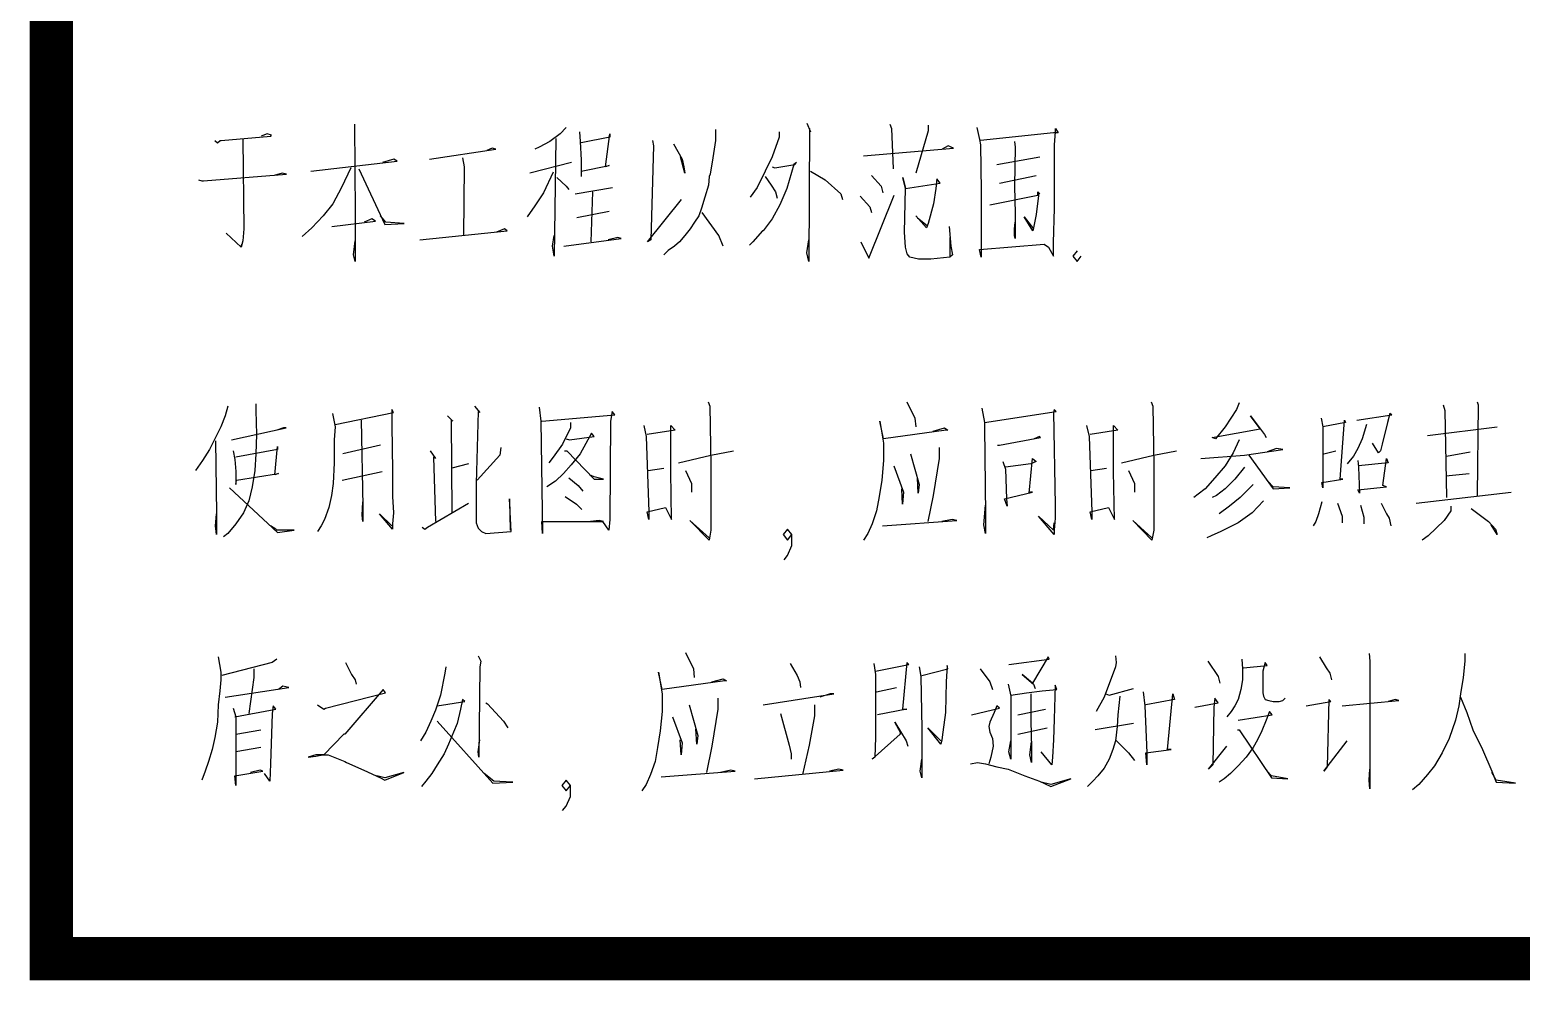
# Model space of a CAD drawing. Extents: x 39560 to 217760, y -140239 to 277665.
# Drawn here: x 136469 to 139986, y 41502 to 43743 of the extents above; entities that cross this region are included whole.
import ezdxf

# ---------------------------------------------------------------- set-up
doc = ezdxf.new("R2010")
doc.units = 0
doc.header["$LTSCALE"] = 1000
doc.header["$MEASUREMENT"] = 0
doc.layers.add('PUB_TITLE', color=4, linetype='Continuous')

# ---------------------------------------------------------------- blocks, each defined once
blk = doc.blocks.new('adasdcxcx')
at = {"layer": 'PUB_TITLE'}
for p, q in [((-2484, 39482.4), (-2484, 12460.5)), ((-1769.3, 14428.3), (-1767.3, 14217.5)), ((-1269.7, 14420.6), (-1284.1, 14405.2)), ((-702.2, 14430.9), (-694, 14410.3)), ((-506.9, 14428.3), (-502.8, 14418)), ((-416.5, 14425.7), (-416.5, 14412.9)), ((-301.3, 14420.6), (-295.1, 14392.3)), ((-2098.3, 14389.7), (-2092.1, 14384.6)), ((-2092.1, 14384.6), (-2086, 14389.7)), ((-2086, 14389.7), (-2083.9, 14389.7)), ((-2083.9, 14389.7), (-1966.7, 14400)), ((-2032.5, 14392.3), (-2030.5, 14181.6)), ((-1975, 14405.2), (-1989.3, 14400)), ((-1964.7, 14402.6), (-1975, 14405.2)), ((-1966.7, 14400), (-1964.7, 14402.6)), ((-1308.8, 14387.2), (-1333.5, 14374.3)), ((-1284.1, 14405.2), (-1308.8, 14387.2)), ((-1294.4, 14394.9), (-1298.5, 14117.3)), ((-1238.9, 14410.3), (-1236.8, 14387.2)), ((-1236.8, 14387.2), (-1234.8, 14343.5)), ((-1166.9, 14397.4), (-1234.8, 14384.6)), ((-1177.2, 14328.1), (-1166.9, 14405.2)), ((-1166.9, 14405.2), (-1166.9, 14397.4)), ((-1066.2, 14389.7), (-1064.1, 14376.9)), ((-918.1, 14389.7), (-924.3, 14348.6)), ((-918.1, 14415.4), (-918.1, 14394.9)), ((-918.1, 14394.9), (-918.1, 14389.7)), ((-768, 14397.4), (-784.5, 14351.2)), ((-768, 14410.3), (-768, 14397.4)), ((-696.1, 14418), (-698.1, 14104.5)), ((-694, 14410.3), (-696.1, 14418)), ((-502.8, 14418), (-498.7, 14322.9)), ((-416.5, 14412.9), (-445.2, 14312.6)), ((-295.1, 14392.3), (-293.1, 14379.5)), ((-120.4, 14407.7), (-293.1, 14389.7)), ((-212.9, 14387.2), (-210.8, 14374.3)), ((-110.1, 14407.7), (-120.4, 14407.7)), ((-118.3, 14379.5), (-116.3, 14410.3)), ((-116.3, 14418), (-110.1, 14407.7)), ((-116.3, 14410.3), (-116.3, 14418)), ((-1592.5, 14346), (-1436.3, 14369.2)), ((-1444.5, 14371.7), (-1456.8, 14366.6)), ((-1436.3, 14369.2), (-1444.5, 14371.7)), ((-1333.5, 14374.3), (-1343.7, 14369.2)), ((-1064.1, 14376.9), (-1070.3, 14155.9)), ((-1016.8, 14382), (-996.3, 14346)), ((-990.1, 14312.6), (-1000.4, 14351.2)), ((-784.5, 14351.2), (-800.9, 14317.8)), ((-568.6, 14353.8), (-356.8, 14371.7)), ((-369.2, 14376.9), (-383.6, 14369.2)), ((-356.8, 14371.7), (-369.2, 14376.9)), ((-293.1, 14379.5), (-291, 14271.5)), ((-254, 14333.2), (-153.3, 14351.2)), ((-210.8, 14374.3), (-212.9, 14281.8)), ((-118.3, 14299.8), (-118.3, 14379.5)), ((-1872.1, 14317.8), (-1668.6, 14340.9)), ((-1777.6, 14325.5), (-1800.2, 14279.2)), ((-1759.1, 14322.9), (-1697.4, 14191.8)), ((-1676.8, 14346), (-1703.6, 14338.3)), ((-1668.6, 14340.9), (-1676.8, 14346)), ((-1514.4, 14348.6), (-1510.3, 14328.1)), ((-1510.3, 14328.1), (-1512.3, 14166.1)), ((-1257.4, 14338.3), (-1356.1, 14312.6)), ((-1300.6, 14315.2), (-1323.2, 14266.4)), ((-1234.8, 14343.5), (-1234.8, 14304.9)), ((-1234.8, 14317.8), (-1169, 14330.6)), ((-1169, 14330.6), (-1177.2, 14328.1)), ((-996.3, 14346), (-992.2, 14328.1)), ((-992.2, 14328.1), (-990.1, 14312.6)), ((-924.3, 14348.6), (-930.5, 14310.1)), ((-800.9, 14317.8), (-819.4, 14279.2)), ((-784.5, 14328.1), (-778.3, 14325.5)), ((-778.3, 14325.5), (-731, 14333.2)), ((-733.1, 14333.2), (-749.5, 14276.7)), ((-726.9, 14338.3), (-733.1, 14333.2)), ((-731, 14333.2), (-726.9, 14338.3)), ((-694, 14317.8), (-659.1, 14297.2)), ((-2137.4, 14297.2), (-2129.2, 14294.6)), ((-2129.2, 14294.6), (-2125, 14294.6)), ((-2125, 14294.6), (-1929.7, 14310.1)), ((-1940, 14312.6), (-1958.5, 14307.5)), ((-1929.7, 14310.1), (-1940, 14312.6)), ((-1292.3, 14302.4), (-1269.7, 14281.8)), ((-1269.7, 14281.8), (-1263.6, 14274.1)), ((-934.6, 14284.4), (-942.8, 14256.1)), ((-932.5, 14304.9), (-934.6, 14284.4)), ((-930.5, 14310.1), (-932.5, 14304.9)), ((-800.9, 14304.9), (-786.5, 14284.4)), ((-786.5, 14284.4), (-776.3, 14268.9)), ((-659.1, 14297.2), (-622.1, 14263.8)), ((-550.1, 14307.5), (-527.5, 14281.8)), ((-527.5, 14281.8), (-523.4, 14266.4)), ((-476.1, 14302.4), (-469.9, 14276.7)), ((-469.9, 14276.7), (-476.1, 14302.4)), ((-469.9, 14276.7), (-387.7, 14289.5)), ((-395.9, 14299.8), (-398, 14276.7)), ((-387.7, 14289.5), (-395.9, 14299.8)), ((-247.9, 14289.5), (-161.5, 14307.5)), ((-212.9, 14281.8), (-210.8, 14217.5)), ((-118.3, 14230.4), (-118.3, 14299.8)), ((-1800.2, 14279.2), (-1820.7, 14240.7)), ((-1323.2, 14266.4), (-1343.7, 14235.5)), ((-1249.2, 14263.8), (-1160.8, 14279.2)), ((-1208, 14268.9), (-1212.2, 14150.7)), ((-1078.5, 14150.7), (-998.3, 14251)), ((-942.8, 14256.1), (-951, 14230.4)), ((-819.4, 14279.2), (-835.9, 14256.1)), ((-776.3, 14268.9), (-772.2, 14253.5)), ((-749.5, 14276.7), (-766, 14238.1)), ((-622.1, 14263.8), (-618, 14251)), ((-576.8, 14258.7), (-554.2, 14233)), ((-556.3, 14112.2), (-496.6, 14261.2)), ((-472, 14173.9), (-469.9, 14276.7)), ((-398, 14276.7), (-404.1, 14240.7)), ((-291, 14271.5), (-291, 14191.8)), ((-270.5, 14238.1), (-157.4, 14261.2)), ((-155.3, 14266.4), (-161.5, 14215)), ((-157.4, 14268.9), (-153.3, 14263.8)), ((-157.4, 14261.2), (-157.4, 14268.9)), ((-153.3, 14263.8), (-155.3, 14266.4)), ((-1843.4, 14212.4), (-1870.1, 14184.1)), ((-1820.7, 14240.7), (-1843.4, 14212.4)), ((-1767.3, 14217.5), (-1767.3, 14104.5)), ((-1695.3, 14197), (-1707.7, 14212.4)), ((-1343.7, 14235.5), (-1362.2, 14209.8)), ((-1169, 14222.7), (-1245, 14207.3)), ((-957.2, 14212.4), (-967.5, 14197)), ((-951, 14230.4), (-957.2, 14212.4)), ((-909.9, 14166.1), (-949, 14220.1)), ((-766, 14238.1), (-784.5, 14204.7)), ((-554.2, 14233), (-550.1, 14220.1)), ((-420.6, 14184.1), (-445.2, 14212.4)), ((-404.1, 14240.7), (-416.5, 14194.4)), ((-210.8, 14217.5), (-210.8, 14158.4)), ((-190.3, 14209.8), (-167.7, 14181.6)), ((-169.7, 14176.4), (-190.3, 14209.8)), ((-161.5, 14215), (-167.7, 14184.1)), ((-120.4, 14148.2), (-118.3, 14230.4)), ((-2030.5, 14181.6), (-2032.5, 14153.3)), ((-1870.1, 14184.1), (-1892.7, 14163.6)), ((-1822.8, 14186.7), (-1720, 14199.6)), ((-1728.2, 14204.7), (-1746.7, 14197)), ((-1720, 14199.6), (-1728.2, 14204.7)), ((-1697.4, 14191.8), (-1652.2, 14194.4)), ((-1652.2, 14194.4), (-1695.3, 14197)), ((-1615.1, 14155.9), (-1409.5, 14176.4)), ((-1415.7, 14181.6), (-1434.2, 14173.9)), ((-1409.5, 14176.4), (-1415.7, 14181.6)), ((-977.8, 14181.6), (-990.1, 14166.1)), ((-967.5, 14197), (-977.8, 14181.6)), ((-807.1, 14176.4), (-829.7, 14150.7)), ((-805.1, 14176.4), (-807.1, 14176.4)), ((-784.5, 14204.7), (-805.1, 14176.4)), ((-441.1, 14207.3), (-418.5, 14189.3)), ((-416.5, 14194.4), (-420.6, 14184.1)), ((-367.1, 14186.7), (-363, 14140.4)), ((-291, 14191.8), (-291, 14114.7)), ((-212.9, 14181.6), (-210.8, 14197)), ((-212.9, 14166.1), (-212.9, 14181.6)), ((-167.7, 14184.1), (-169.7, 14176.4)), ((-2071.6, 14171.3), (-2036.6, 14137.9)), ((-2036.6, 14137.9), (-2071.6, 14171.3)), ((-2032.5, 14153.3), (-2036.6, 14137.9)), ((-2036.6, 14137.9), (-2034.6, 14145.6)), ((-1771.4, 14119.9), (-1767.3, 14153.3)), ((-1302.6, 14140.4), (-1298.5, 14166.1)), ((-1298.5, 14117.3), (-1302.6, 14140.4)), ((-1275.9, 14140.4), (-1140.2, 14158.4)), ((-1148.4, 14161), (-1171, 14155.9)), ((-1140.2, 14158.4), (-1148.4, 14161)), ((-1070.3, 14155.9), (-1078.5, 14150.7)), ((-1014.8, 14140.4), (-1029.2, 14130.2)), ((-1002.4, 14150.7), (-1014.8, 14140.4)), ((-990.1, 14166.1), (-1002.4, 14150.7)), ((-899.6, 14140.4), (-909.9, 14166.1)), ((-829.7, 14150.7), (-837.9, 14143)), ((-702.2, 14125), (-698.1, 14155.9)), ((-574.8, 14150.7), (-556.3, 14112.2)), ((-469.9, 14137.9), (-472, 14173.9)), ((-365.1, 14161), (-365.1, 14117.3)), ((-363, 14140.4), (-358.9, 14119.9)), ((-295.1, 14132.7), (-143, 14145.6)), ((-210.8, 14158.4), (-212.9, 14166.1)), ((-143, 14145.6), (-132.7, 14137.9)), ((-120.4, 14117.3), (-120.4, 14148.2)), ((-1767.3, 14104.5), (-1771.4, 14119.9)), ((-1029.2, 14130.2), (-1039.4, 14119.9)), ((-698.1, 14104.5), (-702.2, 14125)), ((-465.8, 14122.4), (-469.9, 14137.9)), ((-459.6, 14114.7), (-465.8, 14122.4)), ((-439.1, 14109.6), (-459.6, 14114.7)), ((-410.3, 14109.6), (-439.1, 14109.6)), ((-365.1, 14114.7), (-410.3, 14109.6)), ((-358.9, 14119.9), (-365.1, 14114.7)), ((-291, 14114.7), (-295.1, 14132.7)), ((-132.7, 14137.9), (-120.4, 14117.3)), ((-65.1, 14129.6), (-75.1, 14117)), ((-75.1, 14117), (-65.1, 14104.5)), ((-65.1, 14104.5), (-55.1, 14117)), ((-2068, 13763.5), (-2074.1, 13740.4)), ((-2002.2, 13768.7), (-2002.2, 13753.3)), ((-2002.2, 13753.3), (-2000.1, 13696.7)), ((-1681.4, 13755.8), (-1681.4, 13717.3)), ((-1677.3, 13748.1), (-1681.4, 13755.8)), ((-1486.1, 13763.5), (-1473.8, 13748.1)), ((-1333.9, 13761), (-1329.8, 13727.6)), ((-935.1, 13773.8), (-931, 13763.5)), ((-931, 13763.5), (-928.9, 13622.2)), ((-466.3, 13773.8), (-447.8, 13735.3)), ((-289.5, 13758.4), (-283.3, 13725)), ((-118.8, 13755.8), (-120.9, 13748.1)), ((-114.7, 13750.7), (-118.8, 13755.8)), ((109.4, 13773.8), (113.5, 13763.5)), ((113.5, 13763.5), (115.6, 13622.2)), ((310.9, 13755.8), (284.2, 13714.7)), ((317.1, 13771.3), (310.9, 13755.8)), ((798.2, 13766.1), (802.3, 13753.3)), ((802.3, 13753.3), (806.4, 13547.7)), ((878.4, 13773.8), (880.4, 13766.1)), ((880.4, 13766.1), (878.4, 13552.8)), ((-2074.1, 13740.4), (-2084.4, 13714.7)), ((-1821.2, 13745.6), (-1815.1, 13714.7)), ((-1815.1, 13719.9), (-1677.3, 13748.1)), ((-1753.4, 13730.1), (-1749.3, 13527.1)), ((-1681.4, 13717.3), (-1679.4, 13611.9)), ((-1549.8, 13740.4), (-1537.5, 13727.6)), ((-1541.6, 13730.1), (-1539.5, 13511.7)), ((-1537.5, 13727.6), (-1541.6, 13730.1)), ((-1477.9, 13750.7), (-1482, 13581.1)), ((-1473.8, 13748.1), (-1477.9, 13750.7)), ((-1329.8, 13727.6), (-1325.7, 13462.8)), ((-1327.8, 13727.6), (-1155.1, 13743)), ((-1259.9, 13725), (-1259.9, 13712.1)), ((-1165.3, 13727.6), (-1167.4, 13496.3)), ((-1161.2, 13750.7), (-1165.3, 13727.6)), ((-1155.1, 13743), (-1161.2, 13750.7)), ((-1087.2, 13717.3), (-1081, 13691.6)), ((-1023.5, 13717.3), (-1013.2, 13707)), ((-1023.5, 13609.3), (-1023.5, 13717.3)), ((-530, 13727.6), (-521.8, 13676.2)), ((-521.8, 13686.4), (-530, 13727.6)), ((-447.8, 13735.3), (-445.7, 13714.7)), ((-283.3, 13725), (-114.7, 13750.7)), ((-283.3, 13725), (-283.3, 13714.7)), ((-120.9, 13748.1), (-116.8, 13529.7)), ((-42.7, 13717.3), (-36.6, 13691.6)), ((21, 13717.3), (31.3, 13707)), ((21, 13609.3), (21, 13717.3)), ((343.8, 13740.4), (376.7, 13696.7)), ((366.4, 13709.6), (343.8, 13740.4)), ((510.3, 13735.3), (514.5, 13714.7)), ((567.9, 13725), (514.5, 13714.7)), ((555.6, 13591.3), (565.9, 13730.1)), ((565.9, 13730.1), (567.9, 13725)), ((594.6, 13730.1), (676.9, 13743)), ((617.3, 13719.9), (607, 13686.4)), ((666.6, 13725), (654.3, 13673.6)), ((672.8, 13745.6), (666.6, 13725)), ((676.9, 13743), (672.8, 13745.6)), ((-2096.7, 13689), (-2111.1, 13660.7)), ((-2084.4, 13714.7), (-2096.7, 13689)), ((-2059.7, 13683.9), (-1930.2, 13712.1)), ((-2000.1, 13696.7), (-2002.2, 13650.5)), ((-1936.4, 13712.1), (-1952.8, 13707)), ((-1930.2, 13712.1), (-1936.4, 13712.1)), ((-1815.1, 13714.7), (-1817.1, 13683.9)), ((-1817.1, 13683.9), (-1817.1, 13629.9)), ((-1259.9, 13712.1), (-1278.4, 13673.6)), ((-1270.2, 13686.4), (-1262, 13683.9)), ((-1262, 13683.9), (-1204.4, 13691.6)), ((-1210.6, 13699.3), (-1237.3, 13650.5)), ((-1204.4, 13691.6), (-1210.6, 13699.3)), ((-1081, 13691.6), (-1074.9, 13514.2)), ((-1013.2, 13707), (-1079, 13696.7)), ((-373.8, 13707), (-521.8, 13686.4)), ((-404.6, 13704.4), (-377.9, 13712.1)), ((-377.9, 13712.1), (-369.6, 13707)), ((-369.6, 13707), (-373.8, 13707)), ((-283.3, 13714.7), (-281.2, 13506.5)), ((-248.3, 13671), (-151.7, 13689)), ((-153.8, 13691.6), (-166.1, 13686.4)), ((-151.7, 13689), (-153.8, 13691.6)), ((-36.6, 13691.6), (-30.4, 13514.2)), ((31.3, 13707), (-34.5, 13696.7)), ((253.3, 13689), (366.4, 13709.6)), ((261.6, 13686.4), (253.3, 13689)), ((284.2, 13714.7), (261.6, 13686.4)), ((317.1, 13683.9), (302.7, 13653)), ((376.7, 13696.7), (380.8, 13689)), ((514.5, 13714.7), (514.5, 13640.2)), ((607, 13686.4), (596.7, 13663.3)), ((761.2, 13694.2), (925.7, 13714.7)), ((-2111.1, 13660.7), (-2127.6, 13635)), ((-2096.7, 13681.3), (-2094.7, 13509.1)), ((-2055.6, 13658.2), (-2051.5, 13637.6)), ((-1950.8, 13660.7), (-2049.5, 13642.7)), ((-2002.2, 13650.5), (-2004.2, 13611.9)), ((-1956.9, 13601.6), (-1950.8, 13668.4)), ((-1950.8, 13668.4), (-1950.8, 13660.7)), ((-1708.1, 13671), (-1796.6, 13650.5)), ((-1590.9, 13658.2), (-1578.6, 13640.2)), ((-1426.5, 13647.9), (-1479.9, 13588.8)), ((-1424.4, 13665.9), (-1426.5, 13647.9)), ((-1278.4, 13673.6), (-1301, 13642.7)), ((-1274.3, 13658.2), (-1268.1, 13658.2)), ((-1268.1, 13658.2), (-1204.4, 13591.3)), ((-1237.3, 13650.5), (-1257.9, 13624.8)), ((-1005, 13629.9), (-928.9, 13647.9)), ((-928.9, 13647.9), (-875.4, 13658.2)), ((-521.8, 13676.2), (-521.8, 13635)), ((-458.1, 13650.5), (-437.5, 13578.5)), ((-390.2, 13665.9), (-390.2, 13640.2)), ((-252.5, 13671), (-248.3, 13671)), ((39.5, 13629.9), (115.6, 13647.9)), ((115.6, 13647.9), (169, 13658.2)), ((226.6, 13640.2), (329.4, 13647.9)), ((302.7, 13653), (284.2, 13622.2)), ((329.4, 13647.9), (419.9, 13660.7)), ((339.7, 13647.9), (397.3, 13568.2)), ((405.5, 13663.3), (382.9, 13655.6)), ((419.9, 13660.7), (405.5, 13663.3)), ((516.5, 13650.5), (545.3, 13658.2)), ((596.7, 13663.3), (586.4, 13645.3)), ((646, 13653), (631.7, 13676.2)), ((650.2, 13658.2), (646, 13653)), ((654.3, 13673.6), (650.2, 13658.2)), ((806.4, 13645.3), (861.9, 13655.6)), ((-2127.6, 13635), (-2144, 13611.9)), ((-2051.5, 13637.6), (-2049.5, 13609.3)), ((-2004.2, 13611.9), (-2010.4, 13573.4)), ((-1817.1, 13629.9), (-1819.2, 13581.1)), ((-1679.4, 13611.9), (-1679.4, 13557.9)), ((-1582.7, 13642.7), (-1578.6, 13491.1)), ((-1578.6, 13640.2), (-1582.7, 13642.7)), ((-1500.5, 13627.3), (-1539.5, 13617)), ((-1301, 13642.7), (-1311.3, 13629.9)), ((-1257.9, 13624.8), (-1276.4, 13604.2)), ((-1076.9, 13611.9), (-1039.9, 13617)), ((-988.5, 13611.9), (-974.1, 13581.1)), ((-928.9, 13622.2), (-928.9, 13534.8)), ((-521.8, 13635), (-525.9, 13588.8)), ((-497.1, 13622.2), (-474.5, 13560.5)), ((-390.2, 13640.2), (-404.6, 13552.8)), ((-240.1, 13632.5), (-233.9, 13614.5)), ((-174.3, 13627.3), (-233.9, 13619.6)), ((-233.9, 13614.5), (-231.9, 13545.1)), ((-178.4, 13557.9), (-170.2, 13640.2)), ((-162, 13632.5), (-174.3, 13627.3)), ((-170.2, 13640.2), (-162, 13632.5)), ((-32.5, 13611.9), (4.6, 13617)), ((56, 13611.9), (70.3, 13581.1)), ((115.6, 13622.2), (115.6, 13534.8)), ((284.2, 13622.2), (259.5, 13593.9)), ((329.4, 13619.6), (306.8, 13591.3)), ((514.5, 13640.2), (514.5, 13570.8)), ((586.4, 13645.3), (572, 13627.3)), ((596.7, 13635), (598.8, 13619.6)), ((668.7, 13629.9), (598.8, 13622.2)), ((598.8, 13619.6), (600.8, 13557.9)), ((656.3, 13575.9), (664.6, 13640.2)), ((664.6, 13640.2), (668.7, 13629.9)), ((-2049.5, 13609.3), (-2049.5, 13578.5)), ((-2049.5, 13578.5), (-2047.4, 13588.8)), ((-2047.4, 13588.8), (-1948.7, 13604.2)), ((-1948.7, 13604.2), (-1956.9, 13601.6)), ((-1819.2, 13581.1), (-1823.3, 13552.8)), ((-1798.6, 13588.8), (-1704, 13609.3)), ((-1482, 13581.1), (-1482, 13509.1)), ((-1294.9, 13586.2), (-1315.4, 13573.4)), ((-1276.4, 13604.2), (-1294.9, 13586.2)), ((-1264, 13593.9), (-1241.4, 13575.9)), ((-1204.4, 13596.5), (-1214.7, 13601.6)), ((-1181.8, 13591.3), (-1204.4, 13596.5)), ((-1204.4, 13591.3), (-1181.8, 13591.3)), ((-1021.4, 13496.3), (-1023.5, 13609.3)), ((-974.1, 13581.1), (-974.1, 13560.5)), ((-525.9, 13588.8), (-532.1, 13550.2)), ((-439.6, 13557.9), (-441.6, 13593.9)), ((-437.5, 13578.5), (-439.6, 13557.9)), ((23.1, 13496.3), (21, 13609.3)), ((70.3, 13581.1), (70.3, 13560.5)), ((259.5, 13593.9), (236.9, 13568.2)), ((306.8, 13591.3), (284.2, 13568.2)), ((350, 13578.5), (319.1, 13547.7)), ((397.3, 13573.4), (384.9, 13586.2)), ((512.4, 13583.6), (561.7, 13591.3)), ((514.5, 13570.8), (512.4, 13583.6)), ((561.7, 13591.3), (555.6, 13591.3)), ((804.4, 13599.1), (859.9, 13604.2)), ((-2063.8, 13570.8), (-1950.8, 13465.4)), ((-2010.4, 13573.4), (-2018.6, 13539.9)), ((-1823.3, 13552.8), (-1829.5, 13524.5)), ((-1679.4, 13557.9), (-1679.4, 13550.2)), ((-1679.4, 13550.2), (-1677.3, 13511.7)), ((-1403.8, 13545.1), (-1401.8, 13470.6)), ((-1399.7, 13468), (-1403.8, 13545.1)), ((-1272.3, 13550.2), (-1245.5, 13532.2)), ((-1241.4, 13575.9), (-1231.1, 13563.1)), ((-532.1, 13550.2), (-538.2, 13516.8)), ((-476.6, 13532.2), (-478.6, 13568.2)), ((-474.5, 13560.5), (-476.6, 13532.2)), ((-404.6, 13552.8), (-416.9, 13491.1)), ((-236, 13545.1), (-170.2, 13560.5)), ((-229.8, 13527.1), (-236, 13545.1)), ((-231.9, 13545.1), (-229.8, 13527.1)), ((-174.3, 13560.5), (-178.4, 13557.9)), ((-170.2, 13560.5), (-174.3, 13560.5)), ((220.4, 13555.4), (210.2, 13547.7)), ((236.9, 13568.2), (220.4, 13555.4)), ((263.6, 13552.8), (253.3, 13547.7)), ((284.2, 13568.2), (263.6, 13552.8)), ((319.1, 13547.7), (294.5, 13527.1)), ((436.3, 13570.8), (397.3, 13573.4)), ((397.3, 13568.2), (436.3, 13570.8)), ((596.7, 13565.6), (664.6, 13573.4)), ((600.8, 13557.9), (596.7, 13565.6)), ((664.6, 13573.4), (656.3, 13575.9)), ((734.5, 13534.8), (958.6, 13560.5)), ((-2096.7, 13480.8), (-2094.7, 13509.1)), ((-2094.7, 13509.1), (-2094.7, 13460.3)), ((-2030.9, 13511.7), (-2049.5, 13486)), ((-2018.6, 13539.9), (-2030.9, 13511.7)), ((-1829.5, 13524.5), (-1839.7, 13496.3)), ((-1751.3, 13506.5), (-1749.3, 13537.4)), ((-1749.3, 13491.1), (-1751.3, 13506.5)), ((-1749.3, 13527.1), (-1749.3, 13491.1)), ((-1710.2, 13509.1), (-1681.4, 13480.8)), ((-1679.4, 13473.1), (-1710.2, 13509.1)), ((-1677.3, 13511.7), (-1679.4, 13486)), ((-1597.1, 13478.3), (-1500.5, 13534.8)), ((-1482, 13509.1), (-1482, 13488.5)), ((-1245.5, 13532.2), (-1233.2, 13519.4)), ((-1079, 13514.2), (-1035.8, 13524.5)), ((-1074.9, 13496.3), (-1079, 13514.2)), ((-1074.9, 13514.2), (-1074.9, 13496.3)), ((-1035.8, 13524.5), (-1021.4, 13496.3)), ((-928.9, 13534.8), (-928.9, 13470.6)), ((-538.2, 13516.8), (-548.5, 13486)), ((-285.3, 13483.4), (-281.2, 13529.7)), ((-281.2, 13506.5), (-281.2, 13462.8)), ((-116.8, 13529.7), (-116.8, 13522)), ((-116.8, 13522), (-116.8, 13498.8)), ((-34.5, 13514.2), (8.7, 13524.5)), ((-30.4, 13496.3), (-34.5, 13514.2)), ((-30.4, 13514.2), (-30.4, 13496.3)), ((8.7, 13524.5), (23.1, 13496.3)), ((115.6, 13534.8), (115.6, 13470.6)), ((294.5, 13527.1), (269.8, 13509.1)), ((347.9, 13511.7), (315, 13488.5)), ((374.6, 13539.9), (347.9, 13511.7)), ((504.2, 13509.1), (498, 13491.1)), ((512.4, 13537.4), (504.2, 13509.1)), ((549.4, 13534.8), (559.7, 13504)), ((602.9, 13529.7), (611.1, 13501.4)), ((652.2, 13534.8), (664.6, 13509.1)), ((664.6, 13509.1), (670.7, 13498.8)), ((816.7, 13516.8), (800.3, 13493.7)), ((816.7, 13527.1), (816.7, 13516.8)), ((864, 13522), (905.1, 13491.1)), ((-2094.7, 13460.3), (-2096.7, 13480.8)), ((-2049.5, 13486), (-2068, 13462.8)), ((-1954.9, 13473.1), (-1967.2, 13480.8)), ((-1952.8, 13470.6), (-1954.9, 13473.1)), ((-1848, 13480.8), (-1856.2, 13468)), ((-1839.7, 13496.3), (-1848, 13480.8)), ((-1679.4, 13486), (-1679.4, 13473.1)), ((-1609.5, 13478.3), (-1603.3, 13473.1)), ((-1603.3, 13473.1), (-1597.1, 13478.3)), ((-1482, 13488.5), (-1477.9, 13475.7)), ((-1477.9, 13475.7), (-1469.6, 13468)), ((-1327.8, 13491.1), (-1181.8, 13491.1)), ((-1325.7, 13462.8), (-1327.8, 13491.1)), ((-1192.1, 13493.7), (-1212.6, 13491.1)), ((-1181.8, 13491.1), (-1192.1, 13493.7)), ((-1169.5, 13470.6), (-1183.8, 13491.1)), ((-1167.4, 13496.3), (-1169.5, 13470.6)), ((-978.2, 13493.7), (-933, 13452.6)), ((-933, 13447.4), (-978.2, 13493.7)), ((-748, 13473.1), (-758.2, 13460.3)), ((-737.7, 13460.3), (-748, 13473.1)), ((-548.5, 13486), (-558.8, 13462.8)), ((-523.9, 13480.8), (-349.1, 13493.7)), ((-359.4, 13496.3), (-384, 13491.1)), ((-349.1, 13493.7), (-359.4, 13496.3)), ((-281.2, 13462.8), (-285.3, 13483.4)), ((-155.8, 13504), (-120.9, 13470.6)), ((-118.8, 13460.3), (-155.8, 13504)), ((-120.9, 13470.6), (-118.8, 13488.5)), ((-116.8, 13498.8), (-118.8, 13470.6)), ((66.2, 13493.7), (111.5, 13452.6)), ((111.5, 13447.4), (66.2, 13493.7)), ((315, 13488.5), (273.9, 13468)), ((498, 13491.1), (491.8, 13480.8)), ((559.7, 13504), (559.7, 13488.5)), ((611.1, 13501.4), (611.1, 13486)), ((670.7, 13498.8), (674.8, 13480.8)), ((781.7, 13475.7), (763.2, 13457.7)), ((800.3, 13493.7), (781.7, 13475.7)), ((905.1, 13491.1), (921.6, 13473.1)), ((925.7, 13460.3), (911.3, 13483.4)), ((921.6, 13473.1), (925.7, 13460.3)), ((-2068, 13462.8), (-2078.2, 13455.1)), ((-1911.7, 13470.6), (-1952.8, 13470.6)), ((-1950.8, 13465.4), (-1911.7, 13470.6)), ((-1469.6, 13468), (-1459.4, 13462.8)), ((-1459.4, 13462.8), (-1399.7, 13468)), ((-928.9, 13470.6), (-933, 13447.4)), ((-758.2, 13460.3), (-748, 13447.4)), ((-748, 13447.4), (-737.7, 13460.3)), ((-737.7, 13434.6), (-737.7, 13460.3)), ((-558.8, 13462.8), (-569.1, 13447.4)), ((-118.8, 13470.6), (-118.8, 13460.3)), ((115.6, 13470.6), (111.5, 13447.4)), ((251.3, 13457.7), (241, 13452.6)), ((273.9, 13468), (251.3, 13457.7)), ((763.2, 13457.7), (748.9, 13447.4)), ((-756.2, 13401.2), (-748, 13411.4)), ((-748, 13411.4), (-737.7, 13434.6)), ((-2090.6, 13171.9), (-2084.4, 13136)), ((-1963.1, 13159.1), (-2082.3, 13128.3)), ((-1952.8, 13166.8), (-1963.1, 13159.1)), ((-1790.4, 13159.1), (-1776, 13130.8)), ((-1477.9, 13174.5), (-1471.7, 13161.7)), ((-1471.7, 13161.7), (-1473.8, 13148.8)), ((-988.5, 13182.2), (-970, 13143.7)), ((-741.8, 13156.5), (-725.3, 13128.3)), ((-544.4, 13156.5), (-540.3, 13130.8)), ((-466.3, 13159.1), (-476.6, 13048.6)), ((-462.2, 13154), (-466.3, 13159.1)), ((-225.7, 13154), (-131.1, 13166.8)), ((-133.2, 13171.9), (-170.2, 13110.3)), ((-131.1, 13166.8), (-133.2, 13171.9)), ((25.1, 13174.5), (27.2, 13159.1)), ((27.2, 13159.1), (25.1, 13148.8)), ((243.1, 13161.7), (267.7, 13125.7)), ((323.2, 13166.8), (325.3, 13143.7)), ((378.8, 13159.1), (372.6, 13138.5)), ((382.9, 13151.4), (378.8, 13159.1)), ((506.2, 13171.9), (522.7, 13146.2)), ((623.4, 13179.7), (625.5, 13161.7)), ((625.5, 13161.7), (625.5, 12861)), ((849.6, 13161.7), (845.5, 13123.1)), ((849.6, 13179.7), (849.6, 13161.7)), ((-2084.4, 13136), (-2084.4, 13118)), ((-2006.3, 13123.1), (-2018.6, 13038.3)), ((-2006.3, 13143.7), (-2006.3, 13123.1)), ((-1776, 13130.8), (-1767.8, 13118)), ((-1556, 13133.4), (-1566.3, 13082)), ((-1553.9, 13148.8), (-1556, 13133.4)), ((-1473.8, 13148.8), (-1475.8, 12935.5)), ((-1052.3, 13136), (-1044, 13084.6)), ((-1044, 13094.8), (-1052.3, 13136)), ((-970, 13143.7), (-968, 13123.1)), ((-926.8, 13112.8), (-900.1, 13120.5)), ((-900.1, 13120.5), (-891.9, 13115.4)), ((-725.3, 13128.3), (-719.2, 13112.8)), ((-540.3, 13138.5), (-462.2, 13154)), ((-540.3, 13130.8), (-540.3, 13053.7)), ((-437.5, 13148.8), (-433.4, 13125.7)), ((-433.4, 13125.7), (-431.3, 13002.3)), ((-431.3, 13128.3), (-369.6, 13143.7)), ((-371.7, 13151.4), (-373.8, 13112.8)), ((-369.6, 13143.7), (-371.7, 13151.4)), ((-293.6, 13143.7), (-271, 13112.8)), ((-194.9, 13130.8), (-168.2, 13107.7)), ((-170.2, 13110.3), (-194.9, 13130.8)), ((25.1, 13148.8), (-1.6, 13076.8)), ((267.7, 13125.7), (271.8, 13110.3)), ((325.3, 13143.7), (325.3, 13118)), ((327.4, 13146.2), (382.9, 13151.4)), ((372.6, 13138.5), (372.6, 13120.5)), ((372.6, 13120.5), (372.6, 13105.1)), ((522.7, 13146.2), (530.9, 13133.4)), ((530.9, 13133.4), (535, 13118)), ((845.5, 13123.1), (839.3, 13084.6)), ((-2086.5, 13092.3), (-2090.6, 13058.9)), ((-2084.4, 13118), (-2086.5, 13092.3)), ((-2074.1, 13076.8), (-1924, 13100)), ((-1938.4, 13102.6), (-1948.7, 13094.8)), ((-1924, 13100), (-1938.4, 13102.6)), ((-1837.7, 13051.1), (-1695.8, 13087.1)), ((-1702, 13094.8), (-1792.4, 12989.5)), ((-1767.8, 13118), (-1765.7, 13107.7)), ((-1695.8, 13087.1), (-1702, 13094.8)), ((-896, 13115.4), (-1044, 13094.8)), ((-1044, 13084.6), (-1044, 13043.4)), ((-891.9, 13115.4), (-896, 13115.4)), ((-805.5, 13058.9), (-639, 13084.6)), ((-719.2, 13112.8), (-717.1, 13100)), ((-647.2, 13084.6), (-671.9, 13076.8)), ((-639, 13084.6), (-647.2, 13084.6)), ((-538.2, 13089.7), (-491, 13100)), ((-373.8, 13112.8), (-375.8, 13040.9)), ((-271, 13112.8), (-264.8, 13094.8)), ((-227.8, 13107.7), (-221.6, 13079.4)), ((-221.6, 13082), (-184.6, 13087.1)), ((-184.6, 13087.1), (-147.6, 13092.3)), ((-174.3, 13084.6), (-174.3, 13020.3)), ((-168.2, 13107.7), (-164, 13097.4)), ((-147.6, 13092.3), (-112.6, 13094.8)), ((-116.8, 13105.1), (-118.8, 13025.4)), ((-112.6, 13094.8), (-116.8, 13105.1)), ((2.5, 13084.6), (10.7, 13082)), ((10.7, 13082), (68.3, 13097.4)), ((90.9, 13089.7), (95, 13056.3)), ((148.5, 12953.5), (160.8, 13084.6)), ((160.8, 13084.6), (164.9, 13071.7)), ((321.2, 13094.8), (315, 13071.7)), ((325.3, 13118), (321.2, 13094.8)), ((372.6, 13105.1), (372.6, 13087.1)), ((372.6, 13087.1), (374.6, 13079.4)), ((839.3, 13084.6), (835.2, 13056.3)), ((-2090.6, 13058.9), (-2092.6, 13017.7)), ((-2055.6, 13051.1), (-2049.5, 13030.6)), ((-1961, 13056.3), (-1963.1, 13038.3)), ((-1954.9, 13048.6), (-1961, 13056.3)), ((-1856.2, 13058.9), (-1841.8, 13048.6)), ((-1841.8, 13048.6), (-1837.7, 13051.1)), ((-1566.3, 13082), (-1578.6, 13046)), ((-1574.5, 13056.3), (-1508.7, 13066.6)), ((-1514.9, 13071.7), (-1519, 13048.6)), ((-1508.7, 13066.6), (-1514.9, 13071.7)), ((-1459.4, 13064), (-1455.2, 13061.4)), ((-1455.2, 13061.4), (-1418.2, 13020.3)), ((-980.3, 13058.9), (-959.7, 12986.9)), ((-912.4, 13074.3), (-912.4, 13048.6)), ((-684.2, 13058.9), (-684.2, 13033.2)), ((-540.3, 13053.7), (-540.3, 12989.5)), ((-314.1, 13035.7), (-248.3, 13051.1)), ((-254.5, 13056.3), (-260.7, 13040.9)), ((-248.3, 13051.1), (-254.5, 13056.3)), ((-221.6, 13079.4), (-221.6, 12963.8)), ((-1.6, 13076.8), (-20.1, 13043.4)), ((35.4, 13079.4), (31.3, 13035.7)), ((95, 13056.3), (99.1, 12945.8)), ((164.9, 13071.7), (97.1, 13058.9)), ((212.2, 13053.7), (267.7, 13064)), ((257.5, 13053.7), (255.4, 12917.5)), ((259.5, 13074.3), (257.5, 13053.7)), ((267.7, 13064), (259.5, 13074.3)), ((306.8, 13056.3), (298.6, 13043.4)), ((315, 13071.7), (306.8, 13056.3)), ((374.6, 13079.4), (378.8, 13071.7)), ((378.8, 13071.7), (387, 13069.1)), ((387, 13069.1), (397.3, 13066.6)), ((397.3, 13066.6), (411.7, 13066.6)), ((411.7, 13066.6), (419.9, 13069.1)), ((419.9, 13069.1), (426, 13074.3)), ((475.4, 13056.3), (533, 13066.6)), ((528.9, 13071.7), (524.7, 12912.4)), ((533, 13066.6), (528.9, 13071.7)), ((559.7, 13056.3), (693.3, 13069.1)), ((685.1, 13071.7), (668.7, 13066.6)), ((693.3, 13069.1), (685.1, 13071.7)), ((835.2, 13056.3), (827, 13022.9)), ((839.3, 13076.8), (853.7, 13040.9)), ((-2092.6, 13017.7), (-2098.8, 12981.8)), ((-2051.5, 13030.6), (-1954.9, 13048.6)), ((-2049.5, 13030.6), (-2049.5, 12868.7)), ((-1963.1, 13038.3), (-1967.2, 12920.1)), ((-1588.9, 13020.3), (-1601.2, 12994.6)), ((-1578.6, 13046), (-1588.9, 13020.3)), ((-1574.5, 13020.3), (-1442.9, 12873.8)), ((-1527.2, 13015.2), (-1535.4, 12994.6)), ((-1519, 13048.6), (-1527.2, 13015.2)), ((-1418.2, 13020.3), (-1408, 13004.9)), ((-1044, 13043.4), (-1048.1, 12997.2)), ((-1019.4, 13030.6), (-996.7, 12968.9)), ((-912.4, 13048.6), (-926.8, 12961.2)), ((-764.4, 13038.3), (-743.9, 12963.8)), ((-684.2, 13033.2), (-696.6, 12963.8)), ((-466.3, 13048.6), (-536.2, 13035.7)), ((-495.1, 13017.7), (-468.3, 12974)), ((-480.7, 12992), (-495.1, 13017.7)), ((-476.6, 13048.6), (-466.3, 13048.6)), ((-375.8, 13040.9), (-382, 12994.6)), ((-271, 13017.7), (-273, 13007.5)), ((-260.7, 13040.9), (-271, 13017.7)), ((-205.2, 13035.7), (-139.4, 13048.6)), ((-174.3, 13020.3), (-172.3, 12958.6)), ((-118.8, 13025.4), (-120.9, 12976.6)), ((68.3, 13015.2), (-22.2, 12999.7)), ((31.3, 13035.7), (29.2, 13007.5)), ((298.6, 13043.4), (288.3, 13030.6)), ((315, 13022.9), (395.2, 13035.7)), ((380.8, 13022.9), (370.5, 12997.2)), ((389, 13043.4), (380.8, 13022.9)), ((395.2, 13035.7), (389, 13043.4)), ((827, 13022.9), (812.6, 12979.2)), ((853.7, 13040.9), (868.1, 12999.7)), ((-2098.8, 12981.8), (-2105, 12953.5)), ((-2049.5, 12989.5), (-1989.8, 12999.7)), ((-1794.5, 12989.5), (-1841.8, 12940.6)), ((-1792.4, 12989.5), (-1794.5, 12989.5)), ((-1601.2, 12994.6), (-1613.6, 12974)), ((-1535.4, 12994.6), (-1547.8, 12966.3)), ((-1048.1, 12997.2), (-1054.3, 12958.6)), ((-961.8, 12966.3), (-963.9, 13002.3)), ((-959.7, 12986.9), (-961.8, 12966.3)), ((-548.5, 12930.4), (-482.7, 12989.5)), ((-540.3, 12981.8), (-542.4, 12935.5)), ((-540.3, 12989.5), (-540.3, 12981.8)), ((-482.7, 12989.5), (-480.7, 12992)), ((-431.3, 13002.3), (-431.3, 12994.6)), ((-431.3, 12994.6), (-431.3, 12886.7)), ((-416.9, 13004.9), (-386.1, 12974)), ((-386.1, 12966.3), (-416.9, 13004.9)), ((-382, 12994.6), (-384, 12976.6)), ((-273, 13007.5), (-271, 12994.6)), ((-271, 12994.6), (-264.8, 12979.2)), ((-264.8, 12979.2), (-262.7, 12961.2)), ((-205.2, 12989.5), (-135.3, 13004.9)), ((29.2, 13007.5), (25.1, 12974)), ((313, 12999.7), (317.1, 12999.7)), ((317.1, 12999.7), (393.2, 12886.7)), ((370.5, 12997.2), (360.3, 12976.6)), ((812.6, 12979.2), (796.1, 12945.8)), ((868.1, 12999.7), (890.7, 12953.5)), ((-2105, 12953.5), (-2113.2, 12925.2)), ((-1989.8, 12958.6), (-2049.5, 12948.3)), ((-1558.1, 12943.2), (-1574.5, 12917.5)), ((-1547.8, 12966.3), (-1558.1, 12943.2)), ((-1477.9, 12948.3), (-1473.8, 12976.6)), ((-1475.8, 12935.5), (-1477.9, 12948.3)), ((-1054.3, 12958.6), (-1060.5, 12925.2)), ((-998.8, 12940.6), (-1000.9, 12976.6)), ((-996.7, 12968.9), (-998.8, 12940.6)), ((-926.8, 12961.2), (-939.2, 12899.5)), ((-743.9, 12963.8), (-739.7, 12943.2)), ((-739.7, 12943.2), (-739.7, 12930.4)), ((-696.6, 12963.8), (-713, 12894.4)), ((-468.3, 12974), (-464.2, 12961.2)), ((-384, 12976.6), (-386.1, 12966.3)), ((-262.7, 12961.2), (-268.9, 12935.5)), ((-225.7, 12948.3), (-221.6, 12974)), ((-221.6, 12930.4), (-225.7, 12948.3)), ((-221.6, 12963.8), (-221.6, 12930.4)), ((-176.4, 12940.6), (-172.3, 12971.5)), ((-172.3, 12958.6), (-172.3, 12956.1)), ((-172.3, 12956.1), (-172.3, 12922.6)), ((-125, 12917.5), (-149.6, 12948.3)), ((-120.9, 12976.6), (-122.9, 12935.5)), ((18.9, 12953.5), (10.7, 12930.4)), ((25.1, 12974), (18.9, 12953.5)), ((25.1, 12976.6), (56, 12945.8)), ((56, 12945.8), (70.3, 12927.8)), ((97.1, 12945.8), (156.7, 12953.5)), ((99.1, 12917.5), (97.1, 12945.8)), ((99.1, 12945.8), (99.1, 12917.5)), ((156.7, 12953.5), (148.5, 12953.5)), ((245.1, 12907.2), (288.3, 12961.2)), ((350, 12958.6), (333.5, 12935.5)), ((360.3, 12976.6), (350, 12958.6)), ((516.5, 12902.1), (572, 12974)), ((796.1, 12945.8), (777.6, 12914.9)), ((890.7, 12953.5), (913.3, 12902.1)), ((-2113.2, 12925.2), (-2121.4, 12902.1)), ((-1967.2, 12920.1), (-1969.3, 12879)), ((-1860.3, 12940.6), (-1878.8, 12935.5)), ((-1878.8, 12935.5), (-1860.3, 12938.1)), ((-1860.3, 12938.1), (-1843.8, 12940.6)), ((-1841.8, 12940.6), (-1860.3, 12940.6)), ((-1843.8, 12940.6), (-1831.5, 12940.6)), ((-1831.5, 12940.6), (-1792.4, 12925.2)), ((-1792.4, 12925.2), (-1788.3, 12922.6)), ((-1788.3, 12922.6), (-1747.2, 12904.7)), ((-1574.5, 12917.5), (-1586.8, 12896.9)), ((-1060.5, 12925.2), (-1070.8, 12894.4)), ((-542.4, 12935.5), (-548.5, 12930.4)), ((-435.4, 12902.1), (-431.3, 12930.4)), ((-316.2, 12920.1), (-299.7, 12922.6)), ((-299.7, 12922.6), (-281.2, 12920.1)), ((-281.2, 12920.1), (-254.5, 12912.4)), ((-268.9, 12935.5), (-273, 12920.1)), ((-254.5, 12912.4), (-227.8, 12907.2)), ((-172.3, 12922.6), (-176.4, 12940.6)), ((-122.9, 12935.5), (-125, 12917.5)), ((-1.6, 12909.8), (-16, 12891.8)), ((10.7, 12930.4), (-1.6, 12909.8)), ((255.4, 12917.5), (245.1, 12907.2)), ((315, 12914.9), (296.5, 12896.9)), ((333.5, 12935.5), (315, 12914.9)), ((524.7, 12912.4), (516.5, 12902.1)), ((777.6, 12914.9), (761.2, 12894.4)), ((-2121.4, 12902.1), (-2129.6, 12881.5)), ((-2051.5, 12891.8), (-1985.7, 12902.1)), ((-2049.5, 12868.7), (-2051.5, 12891.8)), ((-1991.9, 12904.7), (-2014.5, 12899.5)), ((-1985.7, 12902.1), (-1991.9, 12904.7)), ((-1969.3, 12879), (-1981.6, 12896.9)), ((-1747.2, 12904.7), (-1708.1, 12886.7)), ((-1697.9, 12886.7), (-1716.4, 12891.8)), ((-1708.1, 12886.7), (-1697.9, 12881.5)), ((-1652.6, 12899.5), (-1697.9, 12886.7)), ((-1697.9, 12881.5), (-1652.6, 12899.5)), ((-1601.2, 12879), (-1611.5, 12866.1)), ((-1586.8, 12896.9), (-1601.2, 12879)), ((-1440.9, 12879), (-1463.5, 12896.9)), ((-1442.9, 12873.8), (-1395.6, 12876.4)), ((-1397.7, 12876.4), (-1440.9, 12879)), ((-1395.6, 12876.4), (-1397.7, 12876.4)), ((-1270.2, 12881.5), (-1280.5, 12868.7)), ((-1259.9, 12868.7), (-1270.2, 12881.5)), ((-1070.8, 12894.4), (-1081, 12871.2)), ((-1046.1, 12889.2), (-871.3, 12902.1)), ((-881.6, 12904.7), (-906.3, 12899.5)), ((-871.3, 12902.1), (-881.6, 12904.7)), ((-826.1, 12884.1), (-616.4, 12904.7)), ((-626.7, 12907.2), (-649.3, 12902.1)), ((-616.4, 12904.7), (-626.7, 12907.2)), ((-431.3, 12886.7), (-435.4, 12902.1)), ((-227.8, 12907.2), (-188.7, 12891.8)), ((-188.7, 12891.8), (-153.8, 12879)), ((-153.8, 12879), (-127, 12866.1)), ((-127, 12871.2), (-149.6, 12876.4)), ((-79.7, 12884.1), (-127, 12871.2)), ((-127, 12866.1), (-79.7, 12884.1)), ((-28.3, 12879), (-40.7, 12866.1)), ((-16, 12891.8), (-28.3, 12879)), ((282.1, 12884.1), (269.8, 12876.4)), ((296.5, 12896.9), (282.1, 12884.1)), ((393.2, 12891.8), (382.9, 12902.1)), ((432.2, 12884.1), (393.2, 12891.8)), ((393.2, 12886.7), (432.2, 12884.1)), ((623.4, 12881.5), (625.5, 12907.2)), ((625.5, 12861), (623.4, 12881.5)), ((761.2, 12894.4), (740.6, 12871.2)), ((913.3, 12902.1), (923.6, 12876.4)), ((923.6, 12881.5), (913.3, 12899.5)), ((968.8, 12873.8), (923.6, 12881.5)), ((923.6, 12876.4), (968.8, 12873.8)), ((-1280.5, 12868.7), (-1270.2, 12855.8)), ((-1270.2, 12855.8), (-1259.9, 12868.7)), ((-1270.2, 12819.8), (-1259.9, 12843)), ((-1259.9, 12843), (-1259.9, 12868.7)), ((-1081, 12871.2), (-1091.3, 12855.8)), ((740.6, 12871.2), (726.2, 12858.4)), ((-1278.4, 12809.6), (-1270.2, 12819.8)), ((-2484, 12460.5), (4656, 12460.5))]:
    blk.add_line(p, q, dxfattribs=at)
at = {"layer": 'PUB_TITLE', "const_width": 102, "elevation": 8.3}
blk.add_lwpolyline([(4656, 39482.4), (-2484, 39482.4), (-2484, 12460.5), (4656, 12460.5)], dxfattribs=at)

msp = doc.modelspace()

# ---------------------------------------------------------------- block references
msp.add_blockref('adasdcxcx', (139003.723, 29092.38))

doc.saveas('drawing.dxf')
